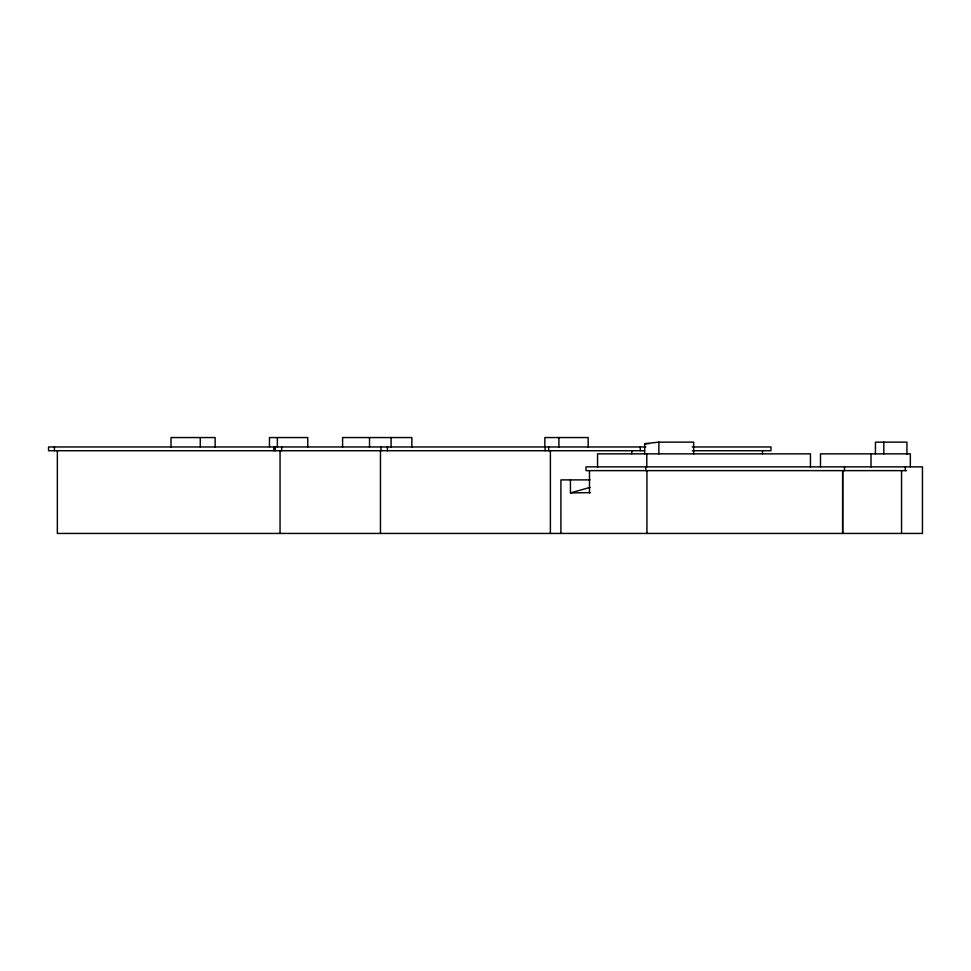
<?xml version="1.0" encoding="UTF-8"?>
<svg xmlns="http://www.w3.org/2000/svg" width="971" height="971" viewBox="0 0 971 971"><rect width="100%" height="100%" fill="white"/><g stroke="black" fill="none" stroke-linecap="round" stroke-linejoin="round"><path stroke-width="1.46" d="M560.91 533.443L560.922 479.892L590.125 479.892M570.438 479.892L570.438 492.916L590.125 487.369M570.438 492.916L590.477 492.625M644.671 453.858L644.671 443.674L658.884 442.145L693.658 442.145L693.658 453.858M644.671 443.674L649.211 443.674M645.751 446.963L48.55 446.963L48.55 450.726L644.623 450.726M692.25 446.963L770.974 446.963L770.974 450.726L692.323 450.726M906.55 470.632L586.011 470.632L586.011 466.869L922.45 466.869L922.45 533.443L57.35 533.443L57.35 450.726M910.337 466.869L910.337 453.858L820.495 453.858L820.495 466.869M906.95 454.125L906.95 442.145L875.441 442.145L875.441 453.858M905.312 466.869L905.312 470.632M901.549 470.632L901.549 533.443M883.816 442.145L883.816 453.858M871.011 453.858L871.011 466.869M844.491 466.869L844.491 470.632M810.457 466.869L810.457 453.858L597.553 453.858L597.553 467.1M762.502 450.726L762.502 453.724M658.884 442.145L658.884 453.858M646.941 470.632L646.941 533.443M646.795 453.858L646.795 466.869M645.739 466.869L645.739 470.632M640.29 446.963L640.29 450.726M631.818 450.726L631.818 453.724M589.47 470.632L589.47 492.916M588.147 446.963L588.147 437.557L544.852 437.557L544.852 446.963M558.908 437.557L558.908 446.963M550.387 450.726L550.387 533.443M548.639 446.963L548.639 450.726M545.095 446.963L545.095 450.726M411.886 446.963L411.886 437.557L342.593 437.557L342.593 446.963M391.095 437.557L391.095 446.963M387.417 446.963L387.417 450.726M380.996 446.963L380.996 450.726M380.462 450.726L380.462 533.443M369.526 437.557L369.526 446.963M307.746 446.963L307.746 437.557L269.477 437.557L269.477 446.963M281.675 446.963L281.675 450.726M280.049 450.726L280.049 533.443M277.354 437.557L277.354 446.963M275.279 446.963L275.279 450.726M273.773 446.963L273.773 450.726M215.137 446.963L215.137 437.557L171.005 437.557L171.005 446.963M200.293 437.557L200.293 446.963M54.425 446.963L54.425 450.726M842.67 533.443L842.67 470.632L842.634 533.443"/></g></svg>
